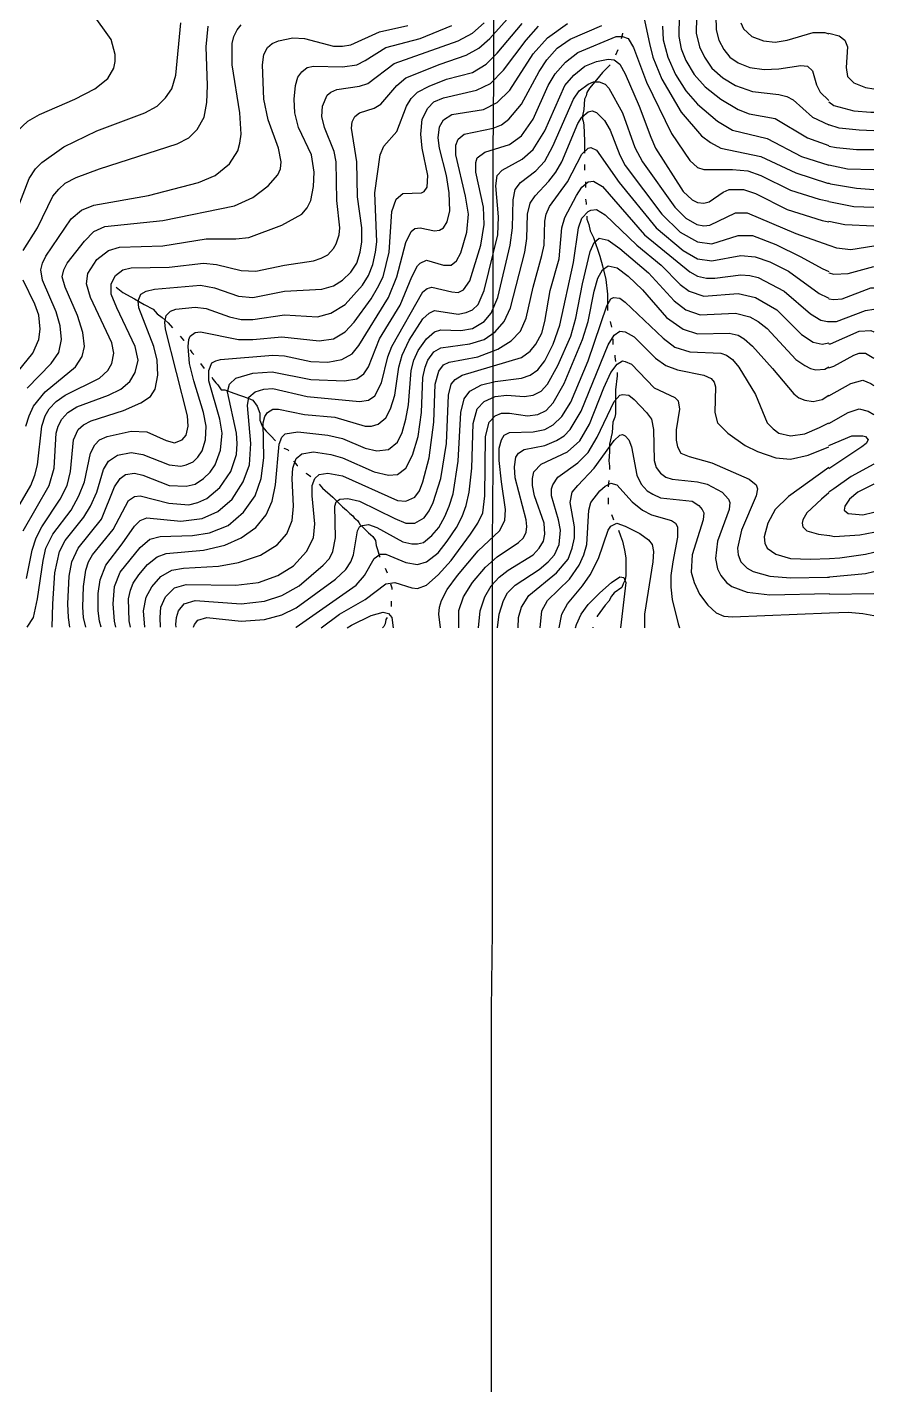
# Model space of a CAD drawing. Extents: x -4.4 to 64.9, y -5.9 to 77.3.
# Drawn here: x 25.18 to 31.67, y -5.9 to 4.55 of the extents above; entities that cross this region are included whole.
import ezdxf

# ---------------------------------------------------------------- set-up
doc = ezdxf.new("R2010")
doc.units = 0
for name, color, linetype in [('8200-8400', 7, 'CONTINUOUS'), ('8400-8600', 7, 'CONTINUOUS'), ('8600-8800', 7, 'CONTINUOUS'), ('8800-9000', 7, 'CONTINUOUS'), ('9000-9200', 7, 'CONTINUOUS'), ('9200-9400', 7, 'CONTINUOUS'), ('split_lines', 7, 'CONTINUOUS'), ('topo', 7, 'CONTINUOUS'), ('water', 7, 'CONTINUOUS')]:
    doc.layers.add(name, color=color, linetype=linetype)

msp = doc.modelspace()

# ---------------------------------------------------------------- linework, layer by layer
at = {"layer": '8200-8400', "color": 2}
for points in [[(28.638114, -0.047387), (28.651264, 0.083886), (28.688165, 0.189336), (28.735616, 0.273696), (28.798886, 0.342236), (28.867426, 0.394965), (29.057235, 0.510956), (29.104686, 0.563677), (29.136325, 0.616405), (29.146855, 0.669126), (29.14159, 0.753486), (29.067779, 0.964385), (29.051957, 1.043475), (29.051957, 1.096195), (29.062514, 1.148927), (29.120513, 1.206916), (29.320864, 1.301824), (29.415762, 1.386187), (29.489583, 1.512726), (29.600303, 1.792166), (29.653024, 1.908157), (29.700482, 1.971427), (29.742662, 1.997779), (29.76375, 1.992514), (29.811211, 1.971427), (29.985201, 1.792166), (30.143371, 1.718345), (30.169724, 1.691992), (30.18028, 1.62873), (30.153902, 1.470552), (30.153902, 1.39146), (30.164458, 1.338742), (30.190811, 1.291291), (30.254081, 1.264939), (30.428071, 1.217478), (30.712831, 1.090938), (30.76556, 1.048758), (30.77609, 1.01713), (30.76556, 0.964409), (30.654829, 0.700778), (30.623201, 0.563698), (30.628466, 0.510969), (30.649553, 0.458248), (30.697012, 0.410798), (30.744462, 0.384445), (30.871002, 0.347533), (31.029172, 0.336976), (31.313893, 0.342241), (31.329715, 0.342241)], [(28.78568, -0.047545), (28.798857, 0.057873), (28.830495, 0.163322), (28.862126, 0.221314), (28.920126, 0.279313), (29.104665, 0.400585), (29.173205, 0.458584), (29.220655, 0.511302), (29.257565, 0.590394), (29.268095, 0.701114), (29.252273, 0.780204), (29.199542, 0.964732), (29.199542, 1.017463), (29.210098, 1.049094), (29.247, 1.107094), (29.3999, 1.217814), (29.478989, 1.296903), (29.547529, 1.412894), (29.67934, 1.687063), (29.721519, 1.734513), (29.742607, 1.739779), (29.790057, 1.734513), (29.832237, 1.702882), (29.927148, 1.602703), (29.964047, 1.549974), (29.979869, 1.470893), (29.985134, 1.233633), (30.000956, 1.180904), (30.032598, 1.138722), (30.074767, 1.107094), (30.122218, 1.091272), (30.317308, 1.070184), (30.391156, 1.054362), (30.507157, 0.991092), (30.554608, 0.938374), (30.565138, 0.912022), (30.559873, 0.85929), (30.470243, 0.61676), (30.454421, 0.484952), (30.470243, 0.40586), (30.496595, 0.353142), (30.538778, 0.300411), (30.580958, 0.26878), (30.696946, 0.226603), (30.870946, 0.205515), (31.329646, 0.216072)], [(29.112573, -0.04753), (29.125749, 0.084302), (29.16794, 0.163383), (29.336651, 0.326832), (29.41047, 0.432282), (29.447371, 0.511374), (29.468459, 0.590452), (29.484281, 0.854073), (29.500103, 0.912072), (29.568643, 1.001702), (29.610823, 1.038614), (29.653003, 1.059701), (29.700453, 1.049171), (29.816452, 0.91735), (29.895533, 0.854081), (29.964074, 0.817182), (30.116984, 0.775002), (30.148613, 0.753915), (30.164435, 0.727562), (30.164435, 0.648473), (30.127525, 0.458661), (30.111703, 0.353211), (30.111703, 0.263581), (30.12226, 0.168683), (30.16971, -0.015859), (30.179579, -0.047424)], [(29.257565, -0.047503), (29.278652, 0.057944), (29.320832, 0.137023), (29.436822, 0.274103), (29.494822, 0.358474), (29.558092, 0.485003), (29.631902, 0.701173), (29.65299, 0.732814), (29.700451, 0.753901), (29.76371, 0.732814), (29.874441, 0.674812), (29.942981, 0.627364), (29.969333, 0.590452), (29.979864, 0.537734), (29.974599, 0.458642), (29.911329, 0.057944), (29.911329, -0.047511)]]:
    msp.add_lwpolyline(points, dxfattribs=at)
at = {"layer": '8400-8600', "color": 2}
for points in [[(26.454923, -0.041886), (26.463178, -0.021222), (26.489531, 0.010406), (26.558069, 0.031494), (26.821728, 0.005141), (27.001, 0.015672), (27.13281, 0.052584), (27.24353, 0.105312), (27.544059, 0.326753), (27.623149, 0.400564), (27.66005, 0.458563), (27.681164, 0.511281), (27.712792, 0.695823), (27.728614, 0.727462), (27.749702, 0.737992), (27.797152, 0.743257), (27.860422, 0.72217), (28.060772, 0.61145), (28.129313, 0.595628), (28.171492, 0.595628), (28.218953, 0.606184), (28.282213, 0.658905), (28.334944, 0.722175), (28.382392, 0.806535), (28.414033, 0.885624), (28.445712, 0.980525), (28.482574, 1.228323), (28.503661, 1.602674), (28.530066, 1.708124), (28.572257, 1.766123), (28.661884, 1.813573), (28.767326, 1.839926), (28.967684, 1.866278), (29.036225, 1.887366), (29.094227, 1.929546), (29.146945, 1.998086), (29.210215, 2.124626), (29.262946, 2.272255), (29.368396, 2.752056), (29.405295, 3.015676), (29.431647, 3.089487), (29.479108, 3.142216), (29.500195, 3.152746), (29.542386, 3.158011), (29.610926, 3.115842), (29.853457, 2.883853), (30.037985, 2.730942), (30.185614, 2.583323), (30.254165, 2.530592), (30.364925, 2.493693), (30.628546, 2.51478), (30.760366, 2.483149), (30.923805, 2.388251), (31.113617, 2.198442), (31.203244, 2.14044), (31.271795, 2.124618), (31.324516, 2.135175)], [(27.24045, -0.043521), (27.243466, -0.042198), (27.702174, 0.279421), (27.765444, 0.353232), (27.839255, 0.485042), (27.886705, 0.516681), (27.928885, 0.516681), (28.081785, 0.453411), (28.171416, 0.437589), (28.239967, 0.458677), (28.329597, 0.527217), (28.398134, 0.616847), (28.471945, 0.722297), (28.514125, 0.806657), (28.545806, 0.891016), (28.566894, 0.991196), (28.587981, 1.175727), (28.598485, 1.518436), (28.630166, 1.629167), (28.682895, 1.687156), (28.767247, 1.724068), (28.856885, 1.734598), (28.988695, 1.724068), (29.057235, 1.734598), (29.120505, 1.76624), (29.167956, 1.818958), (29.247045, 1.961319), (29.347216, 2.188028), (29.384125, 2.325119), (29.436854, 2.588739), (29.494846, 2.836548), (29.526484, 2.905088), (29.563396, 2.936719), (29.631937, 2.920897), (29.721564, 2.857627), (29.943005, 2.673096), (30.138085, 2.456926), (30.227715, 2.388386), (30.338435, 2.351477), (30.607387, 2.362034), (30.718104, 2.335655), (30.781366, 2.298743), (30.849914, 2.246024), (31.071355, 2.008762), (31.139895, 1.961314), (31.182075, 1.940227), (31.224255, 1.92967), (31.292795, 1.934935), (31.324437, 1.950757)], [(27.433514, -0.045992), (27.575653, 0.05801), (27.770733, 0.16873), (27.928904, 0.289999), (27.997452, 0.300556), (28.129262, 0.258374), (28.171442, 0.253109), (28.239982, 0.279461), (28.329613, 0.35855), (28.429792, 0.469271), (28.577464, 0.669621), (28.635452, 0.753981), (28.672362, 0.83307), (28.688184, 0.96488), (28.693449, 1.41831), (28.719828, 1.52903), (28.767278, 1.57648), (28.814729, 1.597568), (28.877999, 1.597568), (29.015077, 1.57648), (29.094169, 1.587037), (29.157438, 1.618668), (29.210167, 1.676667), (29.294519, 1.824286), (29.436878, 2.161728), (29.479058, 2.298809), (29.526508, 2.530798), (29.552861, 2.630977), (29.58977, 2.694247), (29.63195, 2.725889), (29.70049, 2.710066), (29.78485, 2.646794), (29.89557, 2.541344), (30.080109, 2.330445), (30.206649, 2.240815), (30.317369, 2.203905), (30.55995, 2.209171), (30.62849, 2.193348), (30.67594, 2.166969), (30.73921, 2.108978), (30.89211, 1.940259), (31.055559, 1.745179), (31.092461, 1.713548), (31.139919, 1.697726), (31.203181, 1.687169), (31.271729, 1.702991), (31.32445, 1.734622)], [(28.487815, -0.047754), (28.487818, 0.084569), (28.524767, 0.190008), (28.593267, 0.300739), (28.693486, 0.416727), (28.783116, 0.495808), (28.946565, 0.606539), (28.983467, 0.643448), (29.004554, 0.685618), (29.009819, 0.727798), (29.004554, 0.780529), (28.920194, 1.102149), (28.914929, 1.186508), (28.925486, 1.260316), (28.946573, 1.291958), (28.988753, 1.318311), (29.146924, 1.349939), (29.236554, 1.386851), (29.294553, 1.42376), (29.342004, 1.471211), (29.426364, 1.61357), (29.631995, 2.11972), (29.679445, 2.193539), (29.721625, 2.22517), (29.763805, 2.219905), (29.832345, 2.182995), (29.995794, 2.019554), (30.074873, 1.961555), (30.164514, 1.929916), (30.364904, 1.887736), (30.422864, 1.861384), (30.443951, 1.835031), (30.454534, 1.798122), (30.449269, 1.603042), (30.470356, 1.52395), (30.549446, 1.444861), (30.681256, 1.34996), (30.776167, 1.302512), (30.918518, 1.255062), (31.029236, 1.244505), (31.166327, 1.276147), (31.324498, 1.339416)], [(27.633846, -0.047638), (27.665352, -0.026445), (27.818245, 0.047366), (27.907883, 0.073745), (27.950063, 0.063188), (27.976415, 0.03156), (27.98631, -0.047553)]]:
    msp.add_lwpolyline(points, dxfattribs=at)
at = {"layer": '8600-8800', "color": 2}
for points in [[(25.86187, -0.042002), (25.85171, 0.005078), (25.841154, 0.136896), (25.85171, 0.268706), (25.89389, 0.379426), (26.04679, 0.569235), (26.120601, 0.632508), (26.19969, 0.653595), (26.447499, 0.65886), (26.579309, 0.679948), (26.7217, 0.737947), (26.837701, 0.838126), (26.927332, 0.964666), (26.974779, 1.096476), (26.995867, 1.254646), (26.990601, 1.523545), (27.001132, 1.570996), (27.022246, 1.602626), (27.064425, 1.629005), (27.106595, 1.629005), (27.306956, 1.586815), (27.538945, 1.565728), (27.770926, 1.497187), (27.818377, 1.497187), (27.871106, 1.513009), (27.929105, 1.56046), (27.966006, 1.629011), (27.997645, 1.73445), (28.029276, 1.95062), (28.055655, 2.040261), (28.108376, 2.156251), (28.213826, 2.3197), (28.261276, 2.36188), (28.303456, 2.382967), (28.482716, 2.356588), (28.546037, 2.367145), (28.593447, 2.388233), (28.635667, 2.430412), (28.683117, 2.535862), (28.788567, 2.962931), (28.793832, 3.100012), (28.772745, 3.337272), (28.783302, 3.416361), (28.820211, 3.458541), (28.973111, 3.542901), (29.057463, 3.616712), (29.147101, 3.759071), (29.300001, 4.107051), (29.368541, 4.186132), (29.452901, 4.254672), (29.542531, 4.291582), (29.632162, 4.307404), (29.679612, 4.302138), (29.721792, 4.27051), (29.763972, 4.196689), (29.869422, 3.948891), (29.959062, 3.711631), (29.995961, 3.627271), (30.206861, 3.2951), (30.275401, 3.23183), (30.317581, 3.210743), (30.365081, 3.205478), (30.407261, 3.216034), (30.512711, 3.289845), (30.560161, 3.310933), (30.670881, 3.310933), (30.760512, 3.279304), (31.003042, 3.158033), (31.271941, 3.073673), (31.324662, 3.063142)], [(25.972442, -0.041796), (25.962203, 0.005287), (25.956938, 0.173998), (25.97276, 0.242549), (25.993847, 0.295267), (26.036027, 0.358537), (26.104567, 0.437629), (26.178376, 0.495618), (26.246926, 0.52197), (26.531637, 0.548349), (26.695125, 0.585261), (26.821665, 0.64325), (26.932385, 0.722339), (27.011477, 0.81724), (27.058927, 0.92269), (27.08528, 1.049229), (27.111632, 1.3603), (27.13272, 1.413031), (27.159099, 1.439384), (27.253999, 1.455206), (27.485989, 1.428853), (27.596709, 1.402474), (27.770699, 1.328666), (27.860329, 1.307579), (27.949959, 1.318136), (28.018508, 1.376125), (28.055409, 1.449946), (28.081762, 1.550115), (28.102849, 1.660835), (28.123936, 1.924466), (28.145023, 2.003555), (28.176654, 2.077366), (28.239924, 2.166996), (28.303194, 2.219725), (28.350644, 2.235547), (28.503544, 2.230282), (28.593175, 2.246104), (28.682855, 2.298835), (28.735573, 2.362105), (28.788305, 2.483364), (28.883206, 2.884075), (28.899028, 3.015885), (28.904293, 3.232055), (28.920115, 3.311144), (28.962295, 3.363865), (29.078286, 3.453495), (29.146823, 3.527314), (29.210093, 3.643305), (29.368274, 4.001834), (29.410444, 4.065104), (29.478994, 4.117824), (29.521164, 4.133647), (29.563344, 4.133647), (29.610805, 4.117824), (29.637157, 4.086193), (29.742607, 3.896384), (29.837507, 3.632764), (29.895507, 3.522033), (30.143308, 3.174053), (30.227667, 3.089693), (30.312027, 3.042243), (30.364796, 3.031712), (30.412206, 3.036978), (30.607337, 3.131876), (30.696956, 3.131876), (31.071307, 2.973697), (31.324386, 2.884078)], [(26.082996, -0.041947), (26.072968, 0.083654), (26.094055, 0.189103), (26.136235, 0.268192), (26.204776, 0.347274), (26.289135, 0.394724), (26.378766, 0.410546), (26.647667, 0.426368), (26.800607, 0.452721), (26.969326, 0.51072), (27.095866, 0.589812), (27.169677, 0.674172), (27.211857, 0.77434), (27.222413, 0.885061), (27.211857, 1.09596), (27.217122, 1.175049), (27.243501, 1.24886), (27.285681, 1.285772), (27.375311, 1.301594), (27.507121, 1.28048), (27.596751, 1.254128), (27.839282, 1.148689), (27.950002, 1.12231), (28.01855, 1.127575), (28.08182, 1.175025), (28.134541, 1.275205), (28.176721, 1.417564), (28.203073, 1.602095), (28.21363, 1.870993), (28.229452, 1.950075), (28.250539, 2.002806), (28.298, 2.066076), (28.350718, 2.097704), (28.572209, 2.129346), (28.682929, 2.160974), (28.767289, 2.218973), (28.835829, 2.298065), (28.88328, 2.403515), (28.994008, 2.830574), (29.00983, 2.936026), (29.015095, 3.120565), (29.036182, 3.204925), (29.073084, 3.262916), (29.178534, 3.373634), (29.231265, 3.442224), (29.278713, 3.521266), (29.399974, 3.816575), (29.431613, 3.863986), (29.479063, 3.906155), (29.510705, 3.911447), (29.542333, 3.90089), (29.605603, 3.83767), (29.647783, 3.763809), (29.721594, 3.57404), (29.763773, 3.494911), (30.043213, 3.12057), (30.185575, 2.983479), (30.317385, 2.909671), (30.428102, 2.893849), (30.628503, 2.957111), (30.739223, 2.957111), (30.918484, 2.88857), (31.108293, 2.79367), (31.271745, 2.704039), (31.324463, 2.682952)], [(26.203164, -0.041881), (26.199487, 0.031539), (26.204752, 0.110628), (26.241651, 0.189717), (26.310191, 0.258257), (26.399832, 0.28461), (26.77949, 0.279345), (26.95348, 0.300432), (27.10111, 0.353161), (27.222371, 0.426972), (27.32255, 0.537692), (27.375271, 0.643141), (27.385828, 0.748591), (27.364741, 0.964761), (27.364741, 1.043853), (27.385828, 1.096571), (27.417459, 1.128213), (27.485999, 1.138743), (27.59673, 1.117656), (28.018529, 0.927846), (28.081788, 0.922581), (28.150339, 0.954223), (28.187238, 1.00167), (28.21359, 1.070211), (28.261051, 1.254752), (28.29795, 1.528921), (28.308507, 1.818902), (28.334859, 1.919081), (28.371769, 1.966532), (28.413949, 1.987619), (28.635429, 2.029799), (28.788339, 2.087798), (28.888508, 2.15106), (28.962329, 2.224879), (29.004509, 2.325058), (29.057227, 2.56232), (29.125768, 2.804848), (29.14159, 2.883929), (29.146855, 3.068468), (29.157385, 3.1212), (29.183738, 3.179189), (29.320827, 3.368998), (29.431547, 3.5799), (29.478997, 3.62735), (29.500084, 3.632616), (29.542264, 3.611528), (29.716254, 3.36372), (30.000975, 3.01574), (30.206593, 2.84175), (30.317313, 2.77848), (30.428034, 2.762658), (30.649524, 2.804838), (30.760245, 2.794281), (30.870965, 2.757371), (31.013324, 2.683561), (31.250584, 2.514841), (31.313853, 2.483199), (31.32441, 2.477934)]]:
    msp.add_lwpolyline(points, dxfattribs=at)
at = {"layer": '8800-9000', "color": 2}
for points in [[(30.180294, 4.80313), (30.175029, 4.481507), (30.190851, 4.386559), (30.227752, 4.296979), (30.291022, 4.191529), (30.375432, 4.096618), (30.49669, 4.001678), (30.628501, 3.922628), (30.71286, 3.890957), (30.913221, 3.854048), (31.161022, 3.706458), (31.324471, 3.648419)], [(30.312133, 4.750448), (30.306868, 4.507918), (30.33322, 4.402468), (30.370172, 4.323379), (30.428121, 4.239019), (30.512531, 4.165209), (30.607432, 4.107209), (30.739242, 4.059759), (30.939592, 4.038672), (31.00287, 4.022797), (31.05032, 3.996471), (31.197942, 3.864661), (31.324492, 3.806659)], [(25.182336, -0.041648), (25.2294, 0.03157), (25.261039, 0.173929), (25.303208, 0.469189), (25.324295, 0.564089), (25.377016, 0.669539), (25.519365, 0.85407), (25.577367, 0.964787), (25.619546, 1.07024), (25.666997, 1.291688), (25.698636, 1.354958), (25.735545, 1.39187), (25.793536, 1.418222), (25.978075, 1.460405), (26.099345, 1.45514), (26.246966, 1.386589), (26.310236, 1.370767), (26.368235, 1.391854), (26.399866, 1.428763), (26.415688, 1.497304), (26.410423, 1.576393), (26.241704, 2.240725), (26.236438, 2.293454), (26.246995, 2.346174), (26.278624, 2.377803), (26.320814, 2.393625), (26.468436, 2.409447), (26.552795, 2.39889), (26.732103, 2.335631), (26.821734, 2.314543), (26.911364, 2.314543), (27.153905, 2.351456), (27.406974, 2.335633), (27.507155, 2.361986), (27.617876, 2.430526), (27.749683, 2.578156), (27.797133, 2.651967), (27.828775, 2.736326), (27.849862, 2.831224), (27.860419, 2.910316), (27.844597, 3.284665), (27.886787, 3.574685), (27.91314, 3.643186), (28.013319, 3.753906), (28.08713, 3.949036), (28.124039, 4.007025), (28.17149, 4.054486), (28.26112, 4.101936), (28.39293, 4.154615), (28.593288, 4.207386), (28.69878, 4.270656), (28.78314, 4.355005), (28.972939, 4.581726)], [(25.372574, -0.041846), (25.377045, 0.136996), (25.392867, 0.374256), (25.429769, 0.537705), (25.471949, 0.622065), (25.614308, 0.801325), (25.667029, 0.885685), (25.714487, 0.991135), (25.767208, 1.165125), (25.804107, 1.228395), (25.872657, 1.275845), (25.978107, 1.296932), (26.067737, 1.28111), (26.268088, 1.202029), (26.357718, 1.191498), (26.399898, 1.202029), (26.452627, 1.223116), (26.489539, 1.260028), (26.521167, 1.307478), (26.54752, 1.391838), (26.552785, 1.497288), (26.531697, 1.602727), (26.457887, 1.845268), (26.426248, 1.977078), (26.415717, 2.108888), (26.420983, 2.161617), (26.431513, 2.187969), (26.468422, 2.214322), (26.510602, 2.219587), (26.800631, 2.161588), (26.911351, 2.161588), (27.132791, 2.182675), (27.417501, 2.151047), (27.528232, 2.166869), (27.617862, 2.219598), (27.686403, 2.293419), (27.818213, 2.47268), (27.865661, 2.557039), (27.90784, 2.641389), (27.955291, 2.831198), (27.976378, 3.142279), (28.00802, 3.23718), (28.06074, 3.27936), (28.2031, 3.284625), (28.224187, 3.295155), (28.245274, 3.326797), (28.250539, 3.416427), (28.208359, 3.627327), (28.197829, 3.732776), (28.208359, 3.848807), (28.250539, 3.933166), (28.29799, 3.980625), (28.371808, 4.012216), (28.624927, 4.070255), (28.73038, 4.122936), (28.830548, 4.223155), (29.004549, 4.455147), (29.09945, 4.560597)], [(25.509199, -0.041889), (25.498457, 0.031568), (25.493192, 0.137017), (25.503722, 0.347906), (25.52481, 0.458637), (25.57226, 0.564076), (25.751531, 0.785527), (25.8517, 1.033328), (25.89388, 1.096598), (25.93606, 1.128236), (26.00461, 1.138767), (26.06787, 1.122945), (26.268231, 1.043864), (26.400041, 1.038598), (26.468581, 1.05442), (26.531851, 1.0966), (26.584569, 1.144051), (26.621521, 1.20205), (26.663661, 1.31277), (26.674218, 1.44458), (26.658396, 1.55003), (26.574036, 1.845289), (26.574036, 1.924378), (26.595123, 1.98237), (26.626802, 1.998192), (26.663664, 2.008749), (27.064412, 2.04038), (27.154042, 2.035114), (27.354403, 1.992935), (27.486203, 1.987669), (27.591663, 2.008757), (27.670742, 2.050939), (27.723473, 2.114209), (27.950184, 2.483279), (28.013454, 2.641449), (28.081992, 2.905078), (28.124174, 2.989429), (28.150553, 3.010517), (28.192723, 3.015782), (28.303453, 2.994695), (28.340355, 2.99996), (28.371994, 3.015782), (28.398346, 3.063243), (28.419433, 3.147603), (28.414168, 3.284683), (28.393081, 3.416493), (28.34036, 3.627393), (28.329803, 3.706482), (28.34036, 3.790842), (28.371991, 3.843563), (28.435261, 3.885743), (28.677841, 3.922692), (28.783291, 3.975373), (28.878192, 4.070324), (29.057452, 4.349763), (29.16818, 4.471033), (29.321081, 4.581753)], [(30.048661, 4.560665), (30.053926, 4.455216), (30.090838, 4.323395), (30.148827, 4.191596), (30.227916, 4.065045), (30.317546, 3.964834), (30.470486, 3.833024), (30.586487, 3.764476), (30.850108, 3.701206), (31.113738, 3.564126), (31.324627, 3.495585)], [(25.747308, -0.041934), (25.735534, 0.005183), (25.725004, 0.084273), (25.725004, 0.216083), (25.740826, 0.321532), (25.783006, 0.432253), (25.909538, 0.595702), (26.004446, 0.732782), (26.046626, 0.774962), (26.099347, 0.796049), (26.357697, 0.769697), (26.521146, 0.790784), (26.642407, 0.843505), (26.753178, 0.938416), (26.837537, 1.070224), (26.884988, 1.202034), (26.895518, 1.365486), (26.869166, 1.655466), (26.879722, 1.718736), (26.927173, 1.760916), (26.995711, 1.782003), (27.064261, 1.787269), (27.327882, 1.723999), (27.728583, 1.687089), (27.797131, 1.697646), (27.844571, 1.729277), (27.897302, 1.829459), (27.944752, 2.029807), (27.976391, 2.108899), (28.213651, 2.525419), (28.245282, 2.551798), (28.282191, 2.562328), (28.435091, 2.525419), (28.482542, 2.520154), (28.524772, 2.541241), (28.572222, 2.609781), (28.656582, 2.883951), (28.682935, 3.042121), (28.677669, 3.173939), (28.61967, 3.44283), (28.61967, 3.516641), (28.630227, 3.55355), (28.688216, 3.59573), (28.878028, 3.653721), (28.967658, 3.72227), (29.057288, 3.848809), (29.173287, 4.107159), (29.226008, 4.196789), (29.305097, 4.28642), (29.399998, 4.36023), (29.695257, 4.4815), (29.742707, 4.4815), (29.784887, 4.465677), (29.827067, 4.397137), (29.927246, 4.133517), (30.117058, 3.738079), (30.259407, 3.532458), (30.317406, 3.479729), (30.364896, 3.463907), (30.586347, 3.463907), (30.702338, 3.45335), (30.802517, 3.416448), (31.029228, 3.30572), (31.250676, 3.23718), (31.324487, 3.221358)]]:
    msp.add_lwpolyline(points, dxfattribs=at)
at = {"layer": '9000-9200', "color": 2}
for points in [[(25.03958, 0.748647), (25.208302, 1.043908), (25.23993, 1.122987), (25.261018, 1.202076), (25.292659, 1.497338), (25.319012, 1.576417), (25.350642, 1.629148), (25.403371, 1.687148), (25.471912, 1.734598), (25.735532, 1.866408), (25.798802, 1.924407), (25.830433, 1.977128), (25.846255, 2.056218), (25.830433, 2.135307), (25.666992, 2.483276), (25.635363, 2.588729), (25.645894, 2.667818), (25.714434, 2.773267), (25.804064, 2.841808), (25.888424, 2.868187), (26.220595, 2.878717), (26.552756, 2.931438), (26.779514, 2.931438), (26.879693, 2.941995), (27.132775, 3.036896), (27.285675, 3.121255), (27.327845, 3.168716), (27.354224, 3.226705), (27.375311, 3.332155), (27.380576, 3.442875), (27.359489, 3.574696), (27.25931, 3.785584), (27.232957, 3.896305), (27.227692, 4.001754), (27.238249, 4.107204), (27.254044, 4.170516), (27.285675, 4.212656), (27.327855, 4.244285), (27.375316, 4.254842), (27.596757, 4.249576), (27.707474, 4.265398), (27.770747, 4.29708), (27.928914, 4.397209), (28.192535, 4.465799), (28.435076, 4.565968)], [(25.150488, 0.69587), (25.350836, 1.04385), (25.387748, 1.17566), (25.40357, 1.444551), (25.419365, 1.49728), (25.445744, 1.550001), (25.493195, 1.60273), (25.561735, 1.64491), (25.804265, 1.73454), (25.899174, 1.78199), (25.967714, 1.839989), (26.009894, 1.90853), (26.030981, 2.003441), (26.009894, 2.10888), (25.867535, 2.404139), (25.825355, 2.509589), (25.825355, 2.588721), (25.856994, 2.651951), (25.914993, 2.694131), (25.978255, 2.709979), (26.268244, 2.715244), (26.531864, 2.746833), (26.632086, 2.736276), (26.821895, 2.688826), (26.932615, 2.683561), (27.154064, 2.731011), (27.375504, 2.762642), (27.433495, 2.783729), (27.486224, 2.810108), (27.528404, 2.857558), (27.549491, 2.89447), (27.570579, 2.963048), (27.575844, 3.015729), (27.554757, 3.226668), (27.549491, 3.52189), (27.533669, 3.601019), (27.459858, 3.78551), (27.438771, 3.86991), (27.444036, 3.948999), (27.480946, 4.033359), (27.507298, 4.054446), (27.554759, 4.075533), (27.728749, 4.101886), (27.792019, 4.122973), (27.992369, 4.275873), (28.482709, 4.449863), (28.593429, 4.507863), (28.683099, 4.586954)], [(25.171326, 1.497325), (25.197679, 1.576414), (25.229318, 1.650236), (25.318948, 1.760956), (25.55094, 1.950765), (25.603658, 2.029854), (25.61948, 2.108936), (25.60895, 2.214436), (25.56677, 2.346235), (25.471859, 2.562365), (25.450771, 2.641455), (25.461328, 2.694184), (25.487681, 2.746944), (25.619491, 2.915624), (25.69331, 2.989485), (25.777659, 3.026384), (26.22055, 3.073834), (26.768931, 3.184554), (26.91129, 3.247835), (27.027281, 3.337465), (27.101089, 3.421825), (27.122203, 3.469275), (27.127468, 3.521996), (27.10638, 3.627446), (27.027291, 3.843616), (26.99566, 4.001794), (26.985103, 4.265414), (26.99566, 4.344506), (27.022013, 4.397224), (27.058922, 4.428855), (27.106372, 4.449943), (27.217093, 4.47103), (27.306723, 4.465765), (27.528171, 4.407765), (27.596712, 4.407765), (27.659973, 4.418322), (27.881422, 4.518494), (28.097592, 4.565952)], [(25.18192, 1.787319), (25.366459, 1.977128), (25.424461, 2.061488), (25.445548, 2.161667), (25.435018, 2.267117), (25.403379, 2.372569), (25.29794, 2.615137), (25.287383, 2.694189), (25.29794, 2.746949), (25.324293, 2.799628), (25.519373, 3.084388), (25.598454, 3.152929), (25.693363, 3.189838), (26.109883, 3.263649), (26.494775, 3.363828), (26.621354, 3.416549), (26.732085, 3.506187), (26.795344, 3.606358), (26.811166, 3.664358), (26.821697, 3.732898), (26.811166, 3.896347), (26.753167, 4.265417), (26.753167, 4.428869), (26.763724, 4.481587), (26.790076, 4.534318), (26.821707, 4.571217)], [(30.649781, 4.586973), (30.670868, 4.539523), (30.734138, 4.481521), (30.823768, 4.449892), (30.913399, 4.439336), (31.003029, 4.455158), (31.20339, 4.513146), (31.29302, 4.513146), (31.324648, 4.502616)]]:
    msp.add_lwpolyline(points, dxfattribs=at)
at = {"layer": '9200-9400', "color": 2}
for points in [[(25.102836, 3.753602), (25.187196, 3.83268), (25.276826, 3.885409), (25.545725, 4.0014), (25.698625, 4.080492), (25.798796, 4.159581), (25.846255, 4.23866), (25.856785, 4.291391), (25.856785, 4.344112), (25.825154, 4.460111), (25.677525, 4.665732)], [(25.092322, 3.121232), (25.197772, 3.395403), (25.245222, 3.469212), (25.292672, 3.516662), (25.461392, 3.637934), (25.714471, 3.759192), (26.083541, 3.896284), (26.178442, 3.949002), (26.241712, 4.012272), (26.289162, 4.080812), (26.320801, 4.186262), (26.357713, 4.586973)]]:
    msp.add_lwpolyline(points, dxfattribs=at)
at = {"layer": 'split_lines', "color": 5}
msp.add_lwpolyline([(28.739372, -5.897646), (28.739372, -5.348926), (28.739372, -4.75753), (28.739372, -4.160021), (28.739372, -3.562513), (28.739372, -2.97109), (28.745458, -2.373607), (28.745458, -1.782184), (28.745458, -1.184676), (28.745458, -0.587167), (28.745458, 0.004256), (28.745458, 0.601738), (28.75157, 1.193161), (28.75157, 1.79067), (28.75157, 2.382146), (28.75157, 2.979628), (28.75157, 3.57711), (28.757655, 4.168533), (28.757655, 4.766041)], dxfattribs=at)
at = {"layer": 'topo', "color": 2}
for points in [[(30.454492, 4.75039), (30.459757, 4.53422), (30.480844, 4.455131), (30.517754, 4.38131), (30.565204, 4.323321), (30.628474, 4.281141), (30.718104, 4.244229), (30.828824, 4.228407), (30.939545, 4.233672), (31.108264, 4.260025), (31.160996, 4.25476), (31.197894, 4.217861), (31.229536, 4.112408), (31.255888, 4.054409), (31.324429, 3.991139)], [(25.176645, 0.33206), (25.218824, 0.54823), (25.250455, 0.643139), (25.292635, 0.727499), (25.434994, 0.93839), (25.487715, 1.04384), (25.514068, 1.149289), (25.535155, 1.39182), (25.572064, 1.470909), (25.614244, 1.507818), (25.672243, 1.539449), (25.920044, 1.618539), (26.051854, 1.67654), (26.125676, 1.723988), (26.162585, 1.78199), (26.183672, 1.88744), (26.178381, 2.003431), (26.152028, 2.10888), (26.03604, 2.404139), (26.030775, 2.45686), (26.051862, 2.509578), (26.094042, 2.530666), (26.157312, 2.546488), (26.510563, 2.578166), (26.616052, 2.557026), (26.800591, 2.493756), (26.911311, 2.483199), (27.153841, 2.53065), (27.438562, 2.546472), (27.528192, 2.572824), (27.596733, 2.615004), (27.660003, 2.678274), (27.707453, 2.746814), (27.733805, 2.831224), (27.744336, 2.910266), (27.744336, 3.015716), (27.712705, 3.252976), (27.70744, 3.521866), (27.66526, 3.780216), (27.670525, 3.827717), (27.691612, 3.869897), (27.728524, 3.896249), (27.839244, 3.933161), (27.891963, 3.964789), (28.013234, 4.107151), (28.081772, 4.16515), (28.345403, 4.2706), (28.545804, 4.33914), (28.640704, 4.391861), (28.725064, 4.46568), (28.904325, 4.666031)], [(29.906151, 4.629216), (29.948331, 4.428908), (29.974683, 4.323459), (30.043224, 4.154689), (30.190853, 3.901618), (30.349034, 3.722357), (30.417575, 3.669628), (30.496704, 3.627448), (30.802504, 3.564179), (31.071395, 3.437639), (31.313933, 3.358558), (31.324463, 3.358558)], [(25.150295, 2.842205), (25.261015, 3.016205), (25.377016, 3.258736), (25.424467, 3.311454), (25.471917, 3.358904), (25.556277, 3.401084), (25.735537, 3.469635), (26.331326, 3.659444), (26.420956, 3.706895), (26.484226, 3.770165), (26.536947, 3.865065), (26.558034, 3.975786), (26.563299, 4.107596), (26.552769, 4.402855), (26.568565, 4.561025)], [(25.630598, -0.041875), (25.614273, 0.031597), (25.609008, 0.110686), (25.614273, 0.268854), (25.630095, 0.395396), (25.651183, 0.458666), (25.682824, 0.511384), (25.840995, 0.706464), (25.956993, 0.927915), (26.004444, 0.959546), (26.046624, 0.964811), (26.268064, 0.906812), (26.420964, 0.896282), (26.489504, 0.912104), (26.558053, 0.943743), (26.658224, 1.028105), (26.742634, 1.149374), (26.784803, 1.281184), (26.790095, 1.365544), (26.784803, 1.444625), (26.716263, 1.760974), (26.732085, 1.818963), (26.779533, 1.866424), (26.911343, 1.903323), (27.058975, 1.91388), (27.354234, 1.85588), (27.612584, 1.84535), (27.707485, 1.861172), (27.760213, 1.898073), (27.797123, 1.950802), (27.881475, 2.166972), (28.039653, 2.425322), (28.129283, 2.641492), (28.171463, 2.725852), (28.192551, 2.746939), (28.240001, 2.768026), (28.371811, 2.731117), (28.42981, 2.731117), (28.47199, 2.762758), (28.503621, 2.826028), (28.551122, 2.984196), (28.561679, 3.121277), (28.540591, 3.258368), (28.466733, 3.574706), (28.466733, 3.648528), (28.482555, 3.695978), (28.530056, 3.732887), (28.751504, 3.780338), (28.814766, 3.80669), (28.872765, 3.84887), (28.967666, 3.964869), (29.104755, 4.21267), (29.162746, 4.30235), (29.241835, 4.39193), (29.342014, 4.46047), (29.584545, 4.56597)], [(31.324468, 4.507913), (31.403558, 4.486826), (31.445727, 4.455187), (31.466814, 4.402416), (31.456284, 4.244285), (31.466814, 4.175747), (31.514275, 4.128297), (31.603906, 4.091385), (31.667175, 4.080854)], [(31.324474, 3.981006), (31.361373, 3.954653), (31.514283, 3.912423), (31.646093, 3.901893), (31.667181, 3.901893)], [(31.667173, 3.759182), (31.556452, 3.764447), (31.403552, 3.780269), (31.324463, 3.806674)], [(31.324474, 3.643194), (31.382473, 3.632637), (31.535373, 3.616815), (31.667183, 3.616815)], [(31.324484, 3.500223), (31.466833, 3.468585), (31.667183, 3.463319)], [(26.323616, -0.041725), (26.320811, -0.021061), (26.326077, 0.031671), (26.341899, 0.084389), (26.384079, 0.137121), (26.468438, 0.163473), (26.821739, 0.137121), (27.000997, 0.158208), (27.13281, 0.200388), (27.264617, 0.274196), (27.449159, 0.432377), (27.496609, 0.485098), (27.522962, 0.537816), (27.544049, 0.643266), (27.538784, 0.885807), (27.549314, 0.917438), (27.575693, 0.938525), (27.638963, 0.94379), (27.728593, 0.922703), (27.997484, 0.79089), (28.081844, 0.753981), (28.150392, 0.753981), (28.224203, 0.796161), (28.261112, 0.848892), (28.292743, 0.912151), (28.350742, 1.096693), (28.392912, 1.365592), (28.408734, 1.734661), (28.429821, 1.819011), (28.46146, 1.855923), (28.514181, 1.887562), (28.967661, 2.024642), (29.036201, 2.0721), (29.078381, 2.124821), (29.125831, 2.209181), (29.146919, 2.298811), (29.189098, 2.536071), (29.257639, 2.778601), (29.278726, 3.015861), (29.299813, 3.094951), (29.389444, 3.263673), (29.431623, 3.326943), (29.479082, 3.369122), (29.521251, 3.374388), (29.589802, 3.332208), (29.911421, 2.963138), (30.259401, 2.67842), (30.317403, 2.646789), (30.385983, 2.630967), (30.449253, 2.630967), (30.649601, 2.657319), (30.718152, 2.652054), (30.781411, 2.636232), (30.981772, 2.53078), (31.182123, 2.35679), (31.261212, 2.309342), (31.313943, 2.298811), (31.324474, 2.298811)], [(31.324468, 3.358473), (31.334999, 3.353208), (31.53536, 3.321569), (31.66717, 3.311038)], [(31.324482, 3.217122), (31.514291, 3.18022), (31.667191, 3.174955)], [(31.324659, 3.068437), (31.445918, 3.042084), (31.667358, 3.031527)], [(31.324487, 2.883345), (31.382476, 2.862257), (31.493196, 2.851727), (31.667186, 2.87808)], [(31.324479, 2.673054), (31.361388, 2.662523), (31.472109, 2.667789), (31.667189, 2.72051)], [(25.029026, 1.814044), (25.224105, 2.056575), (25.271556, 2.162024), (25.282113, 2.241106), (25.271556, 2.346595), (25.239925, 2.430915), (25.150295, 2.615494)], [(31.324474, 2.47268), (31.361383, 2.467414), (31.424653, 2.47268), (31.646093, 2.557039), (31.667181, 2.557039)], [(28.346996, -0.047514), (28.334957, 0.05792), (28.340222, 0.110638), (28.356045, 0.16337), (28.398224, 0.24773), (28.477314, 0.353179), (28.635524, 0.542989), (28.798973, 0.695889), (28.841153, 0.77497), (28.846418, 0.85933), (28.814779, 1.070229), (28.798957, 1.23367), (28.798957, 1.328579), (28.814779, 1.391849), (28.835866, 1.428758), (28.878046, 1.449845), (29.057307, 1.455111), (29.146945, 1.470933), (29.210215, 1.507834), (29.278755, 1.571104), (29.347295, 1.681824), (29.479106, 1.998173), (29.621465, 2.419975), (29.653096, 2.472693), (29.674183, 2.483223), (29.721633, 2.477958), (29.763813, 2.446327), (30.053802, 2.172158), (30.143432, 2.103618), (30.259423, 2.066708), (30.496733, 2.056151), (30.538913, 2.040329), (30.586363, 2.00869), (30.633813, 1.950688), (30.760353, 1.7398), (30.849983, 1.52363), (30.897434, 1.476169), (30.939613, 1.444541), (31.029244, 1.423453), (31.139972, 1.439275), (31.250692, 1.486726), (31.324503, 1.523635)], [(31.324458, 2.298713), (31.382457, 2.298713), (31.603898, 2.383073), (31.667167, 2.39363)], [(31.324492, 2.129385), (31.335023, 2.129385), (31.556474, 2.224284), (31.646104, 2.229575), (31.667191, 2.219018)], [(31.324471, 1.945463), (31.36138, 1.955993), (31.514281, 2.040353), (31.55646, 2.056175), (31.603911, 2.056175), (31.667181, 2.019266)], [(31.324468, 1.72929), (31.493188, 1.824202), (31.582818, 1.850554), (31.646088, 1.824202), (31.667175, 1.80838)], [(31.324662, 1.518336), (31.472291, 1.602695), (31.556651, 1.629048), (31.625191, 1.613226), (31.667371, 1.586847)], [(28.942009, -0.047421), (28.946534, 0.031679), (28.967621, 0.110768), (29.025623, 0.200398), (29.236522, 0.374388), (29.326153, 0.479838), (29.357791, 0.56419), (29.373614, 0.643279), (29.373614, 0.727639), (29.341972, 0.912178), (29.357794, 0.99127), (29.399963, 1.043988), (29.526506, 1.175798), (29.679406, 1.3867), (29.721586, 1.42888), (29.742673, 1.434145), (29.76376, 1.423588), (29.790113, 1.391957), (29.8112, 1.339239), (29.85338, 1.123059), (29.885019, 1.054518), (29.932469, 1.001797), (29.974649, 0.975445), (30.032648, 0.949066), (30.275179, 0.922713), (30.327899, 0.891083), (30.354252, 0.859444), (30.364835, 0.833091), (30.35957, 0.78037), (30.275171, 0.511472), (30.269905, 0.379661), (30.290993, 0.300572), (30.333173, 0.210942), (30.396485, 0.126582), (30.459755, 0.068583), (30.517754, 0.04223), (30.586294, 0.036965), (31.329705, 0.068604)], [(31.324468, 1.349672), (31.498458, 1.423493), (31.582818, 1.423493), (31.603906, 1.418228), (31.625019, 1.391875), (31.609197, 1.365496), (31.577556, 1.339144), (31.324487, 1.170424)], [(31.324474, 1.181185), (31.013393, 0.959734), (30.913224, 0.859555), (30.855225, 0.754116), (30.828872, 0.648663), (30.834137, 0.601213), (30.849959, 0.564304), (30.9185, 0.516853), (31.02922, 0.485214), (31.18212, 0.479949), (31.32975, 0.485214)], [(31.667371, 1.207265), (31.493381, 1.112356), (31.36156, 1.017455), (31.324662, 0.991103)], [(31.667178, 1.05442), (31.545909, 0.991151), (31.482639, 0.938422), (31.445727, 0.885701), (31.440462, 0.854062), (31.472101, 0.82771), (31.582821, 0.817179), (31.667181, 0.838266)], [(31.324468, 0.98588), (31.266469, 0.93843), (31.155749, 0.83298), (31.124118, 0.780251), (31.118853, 0.753899), (31.124118, 0.727546), (31.155749, 0.695915), (31.245379, 0.669563), (31.329739, 0.659006)], [(31.329932, 0.658927), (31.366841, 0.653661), (31.561921, 0.664218), (31.667371, 0.685305)], [(31.329739, 0.484992), (31.408828, 0.490257), (31.603898, 0.51661), (31.667178, 0.532432)], [(29.381276, -0.047567), (29.389346, -0.020632), (29.426258, 0.058457), (29.478976, 0.132268), (29.568606, 0.221898), (29.658247, 0.300988), (29.721506, 0.343167), (29.753148, 0.337902), (29.76897, 0.30099), (29.727687, -0.047553)], [(31.329765, 0.342633), (31.603927, 0.368986), (31.667196, 0.384808)], [(31.329763, 0.210799), (31.667194, 0.216064)], [(31.32975, 0.067866), (31.472109, 0.073131), (31.582829, 0.062601), (31.667189, 0.046779)]]:
    msp.add_lwpolyline(points, dxfattribs=at)
at = {"layer": 'water', "color": 4}
for points in [[(29.742678, 4.507596), (29.742678, 4.502305), (29.732121, 4.465395)], [(29.705776, 4.381046), (29.689954, 4.338872)], [(29.647766, 4.265053), (29.637236, 4.25447), (29.589775, 4.20703), (29.542325, 4.149033), (29.489604, 4.085745), (29.468516, 4.054127), (29.463251, 4.027669), (29.452694, 4.00121), (29.447429, 3.922126), (29.436899, 3.87466), (29.436899, 3.848202), (29.442164, 3.832327), (29.447429, 3.805869), (29.452694, 3.679345), (29.452694, 3.589704)], [(29.452686, 3.500566), (29.452686, 3.468922), (29.452686, 3.458338)], [(29.457952, 3.36875), (29.457952, 3.352875), (29.457952, 3.326417)], [(29.457952, 3.236935), (29.463217, 3.205291), (29.463217, 3.194708)], [(29.468493, 3.10512), (29.468493, 3.083953), (29.484315, 3.041778), (29.494872, 2.994312), (29.521224, 2.941607), (29.568674, 2.799235), (29.589762, 2.725443), (29.616114, 2.61998), (29.626671, 2.509251), (29.626671, 2.472342), (29.626671, 2.430168), (29.626671, 2.409001), (29.626671, 2.382543)], [(25.862087, 2.562353), (25.914816, 2.520179), (26.004446, 2.472713), (26.078257, 2.430538), (26.146805, 2.393629), (26.178436, 2.356719), (26.215346, 2.330261), (26.262796, 2.288086), (26.294427, 2.251177)], [(29.647761, 2.298431), (29.658318, 2.256257)], [(26.352448, 2.187994), (26.3788, 2.15635), (26.384066, 2.15635)], [(29.668848, 2.166616), (29.668848, 2.145449), (29.668848, 2.124283)], [(26.431526, 2.082558), (26.442083, 2.061391), (26.457905, 2.045516)], [(29.68467, 2.040092), (29.68467, 2.029509), (29.689936, 1.9926)], [(26.510615, 1.977095), (26.536967, 1.940186)], [(29.700493, 1.908277), (29.700493, 1.881819), (29.689936, 1.776356), (29.689936, 1.670919), (29.689936, 1.591809), (29.68467, 1.56535), (29.668848, 1.528468), (29.663583, 1.449384), (29.642496, 1.359743), (29.642496, 1.301746), (29.637231, 1.233193), (29.642496, 1.191018), (29.642496, 1.16456)], [(26.594975, 1.871659), (26.605505, 1.855784), (26.626592, 1.829325), (26.642415, 1.81345), (26.652971, 1.797575), (26.668793, 1.776409), (26.695146, 1.776409), (26.763697, 1.74995), (26.874417, 1.713041), (26.911326, 1.697166), (26.942955, 1.6497), (26.964042, 1.596995), (26.964042, 1.544263), (26.985129, 1.491532), (27.011482, 1.459888), (27.048394, 1.423005), (27.085303, 1.386095)], [(27.148597, 1.328575), (27.174976, 1.317991), (27.185506, 1.307408)], [(27.222416, 1.228404), (27.248768, 1.196786), (27.254033, 1.196786)], [(27.317316, 1.138789), (27.327847, 1.133498), (27.354226, 1.112331)], [(27.417496, 1.054414), (27.443848, 1.022796), (27.522937, 0.954242), (27.596759, 0.880424), (27.628387, 0.853965), (27.654739, 0.827507), (27.675827, 0.811632), (27.686384, 0.795757), (27.712736, 0.77459), (27.723267, 0.758715), (27.733823, 0.74284), (27.760176, 0.716382), (27.781263, 0.695215), (27.797085, 0.67934), (27.812907, 0.668757), (27.828703, 0.652882), (27.84979, 0.621264), (27.855056, 0.584355), (27.865612, 0.552711), (27.881434, 0.499979), (27.8867, 0.494688)], [(29.637223, 1.080501), (29.631957, 1.033035)], [(29.631957, 0.948686), (29.631957, 0.917042), (29.631957, 0.901167)], [(29.658318, 0.822136), (29.668848, 0.795678), (29.674114, 0.779803)], [(29.711047, 0.700877), (29.726842, 0.658703), (29.742664, 0.616528), (29.758487, 0.547975), (29.769017, 0.489978), (29.769017, 0.447803), (29.769017, 0.373985), (29.769017, 0.352818), (29.763752, 0.3212), (29.74793, 0.289556), (29.737399, 0.263098), (29.6794, 0.220923), (29.658313, 0.194465), (29.637225, 0.157529), (29.610873, 0.125911), (29.547603, 0.041562), (29.547603, 0.03627)], [(27.923657, 0.411185), (27.939479, 0.374276)], [(27.965847, 0.2899), (27.976404, 0.258282), (27.976404, 0.247699)], [(27.971112, 0.158085), (27.971112, 0.121202), (27.971112, 0.11591)], [(27.939484, 0.031561), (27.928927, 0.015686), (27.923662, -0.015958), (27.913132, -0.037125), (27.904533, -0.047973)], [(29.515956, -0.042549), (29.514369, -0.047576)]]:
    msp.add_lwpolyline(points, dxfattribs=at)

doc.saveas('drawing.dxf')
